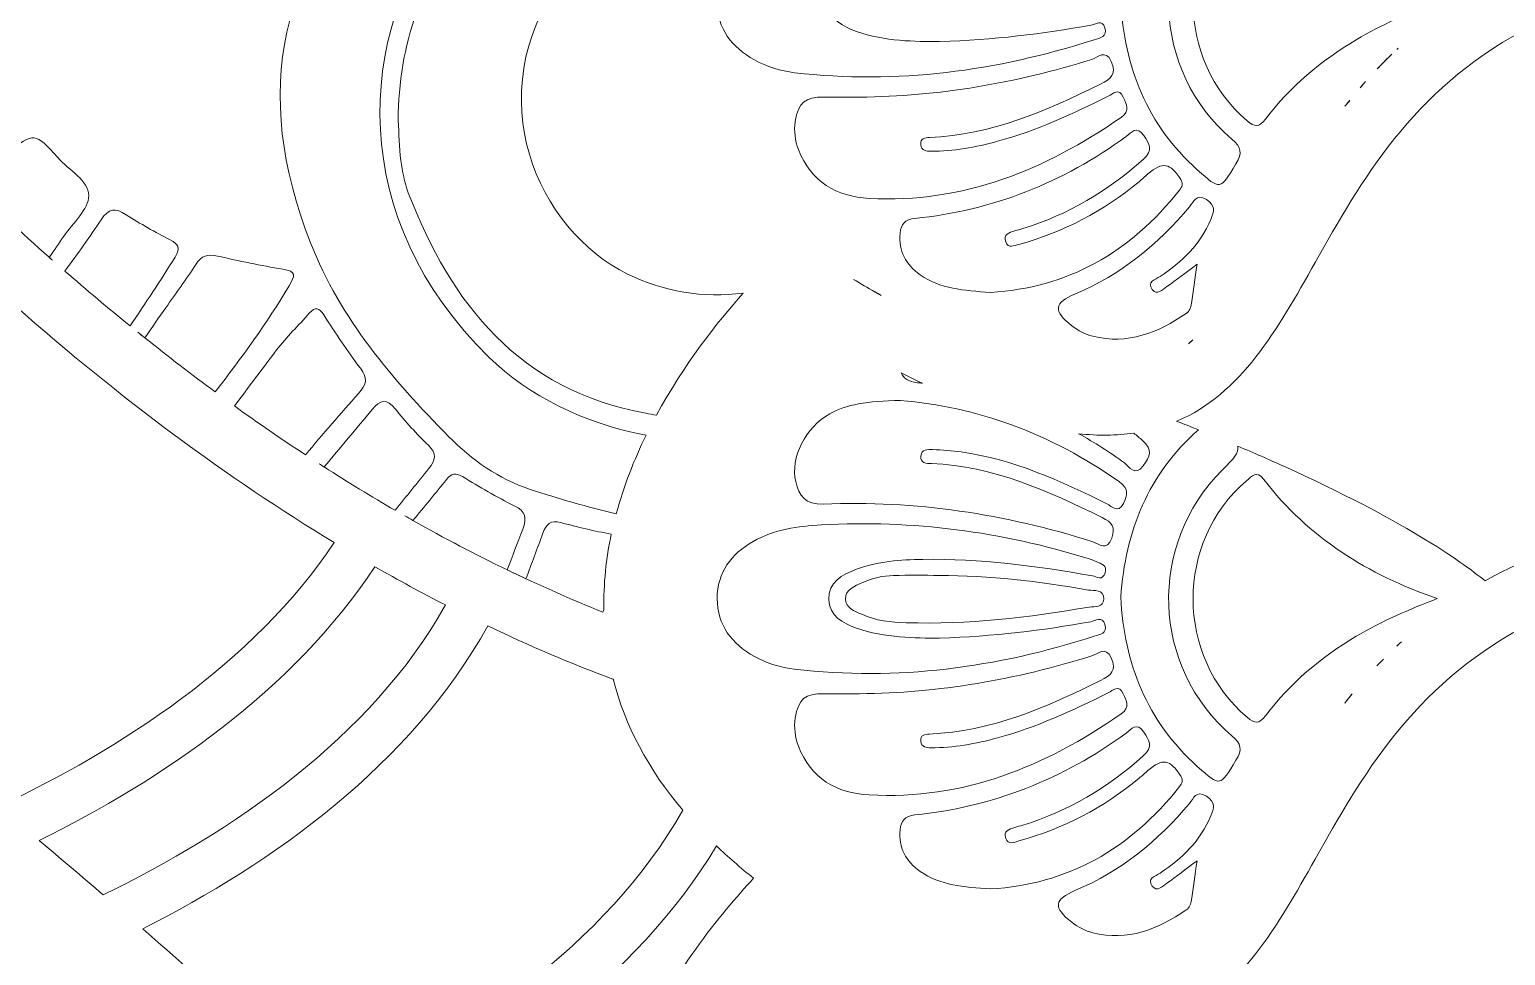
# Model space of a CAD drawing. Extents: x 705 to 2296, y -2914 to -85.
# Drawn here: x 1198.1 to 1496.9, y -1297.2 to -1109.7 of the extents above; entities that cross this region are included whole.
import ezdxf

# ---------------------------------------------------------------- set-up
doc = ezdxf.new("R2010")
doc.units = 0
doc.header["$MEASUREMENT"] = 0
doc.layers.add('Layer 1', color=7, linetype='Continuous')

# ---------------------------------------------------------------- blocks, each defined once
blk = doc.blocks.new('block 2')
at = {"layer": 'Layer 1', "lineweight": 0}
for points, knots in [([(2257.73, -639.78), (2234.93, -597.81), (2201.23, -557.75), (2160.32, -523.94), (2075.55, -453.89), (1964.94, -394.11), (1840.32, -350.94), (1840.32, -350.94), (1840.32, -350.93), (1840.32, -350.93), (1839.87, -348.96), (1839.3, -346.94), (1838.61, -344.88), (1837.07, -340.33), (1834.39, -333.76), (1828.95, -329.25), (1828.26, -328.68), (1827.55, -328.14), (1826.81, -327.67), (1826.81, -327.67), (1826.81, -327.67), (1826.79, -327.67), (1828.33, -308.78), (1824.73, -289.41), (1816.02, -270), (1811.57, -260.06), (1804.2, -253.12), (1797.06, -246.39), (1791.32, -240.98), (1785.89, -235.87), (1782.26, -229.5), (1781.17, -227.6), (1780.25, -225.55), (1779.27, -223.36), (1778.01, -220.55), (1776.7, -217.64), (1774.93, -214.81), (1767.88, -203.55), (1756.35, -197.47), (1745.08, -194.23), (1745.08, -194.23), (1743.71, -192.18), (1743.71, -192.18), (1701.28, -127.64), (1637.14, -102.84), (1590.8, -93.4), (1549.91, -85.06), (1516.05, -86.83), (1504.18, -87.86), (1504.14, -87.8), (1504.1, -87.77), (1504.08, -87.73), (1504.08, -87.73), (1503.9, -87.89), (1503.9, -87.89), (1502.32, -88.03), (1501.15, -88.15), (1500.45, -88.23), (1499.74, -88.15), (1498.58, -88.03), (1497.01, -87.89), (1497.01, -87.89), (1496.82, -87.73), (1496.82, -87.73), (1496.8, -87.77), (1496.76, -87.8), (1496.71, -87.86), (1484.84, -86.83), (1450.98, -85.06), (1410.1, -93.4), (1363.76, -102.84), (1299.62, -127.64), (1257.21, -192.15), (1257.21, -192.15), (1255.83, -194.23), (1255.83, -194.23), (1244.54, -197.47), (1233.02, -203.55), (1225.97, -214.81), (1224.2, -217.64), (1222.89, -220.55), (1221.62, -223.36), (1220.64, -225.55), (1219.73, -227.6), (1218.64, -229.5), (1215, -235.87), (1209.57, -240.98), (1203.83, -246.39), (1196.7, -253.12), (1189.33, -260.06), (1184.88, -270), (1176.17, -289.41), (1172.56, -308.78), (1174.1, -327.67), (1174.09, -327.67), (1174.09, -327.67), (1174.09, -327.67), (1173.36, -328.14), (1172.64, -328.67), (1171.94, -329.25), (1166.5, -333.76), (1163.83, -340.32), (1162.29, -344.88), (1161.6, -346.94), (1161.03, -348.96), (1160.57, -350.93), (1160.57, -350.93), (1160.57, -350.94), (1160.57, -350.94), (1035.95, -394.11), (925.34, -453.89), (840.57, -523.94), (799.66, -557.75), (765.97, -597.81), (743.17, -639.78), (717.38, -687.2), (705.23, -736.49), (707.06, -786.23), (708.79, -833.12), (721.42, -881.91), (744.63, -931.23), (776.61, -999.19), (827.22, -1064.83), (895.04, -1126.29), (939.72, -1166.8), (989.19, -1202.25), (1037.03, -1236.53), (1082.37, -1269.03), (1129.25, -1302.64), (1171.8, -1340.38), (1249.39, -1409.16), (1300.81, -1475.62), (1328.95, -1543.41), (1325.12, -1549.46), (1321.54, -1556.29), (1318.88, -1563.69), (1317.48, -1563.6), (1315.91, -1563.52), (1314.31, -1563.52), (1308.44, -1563.52), (1302.01, -1564.61), (1300.28, -1570.4), (1299.79, -1572.07), (1299.76, -1573.62), (1299.72, -1574.99), (1299.72, -1575.32), (1299.71, -1575.65), (1299.7, -1575.96), (1299.52, -1579.67), (1298.15, -1583.63), (1295.64, -1587.72), (1294.69, -1589.27), (1293.66, -1590.81), (1292.59, -1592.31), (1291.91, -1593.27), (1291.2, -1594.21), (1290.48, -1595.15), (1283.23, -1604.54), (1274, -1613.07), (1265.02, -1621.38), (1265.02, -1621.38), (1260.92, -1625.17), (1260.92, -1625.17), (1250.6, -1634.74), (1239.94, -1644.64), (1227.93, -1651.26), (1224.55, -1653.15), (1220.44, -1657.48), (1220.14, -1667.47), (1219.42, -1692.03), (1241.26, -1736.34), (1260.82, -1751.22), (1241.97, -1787.05), (1219.46, -1838.09), (1200.22, -1904.9), (1175.44, -1990.97), (1160.75, -2086.12), (1156.58, -2187.73), (1153.08, -2272.74), (1156.98, -2362.49), (1168.18, -2455.79), (1163.65, -2459.11), (1158.65, -2462.26), (1152.93, -2465.39), (1126.52, -2479.87), (1097.89, -2485.02), (1072.31, -2479.92), (1038.1, -2473.12), (1010.95, -2453.43), (991.61, -2421.39), (954.97, -2360.75), (954.3, -2266.43), (972.57, -2204.62), (992.17, -2138.34), (1031.4, -2072.06), (1096.04, -1996), (1100.49, -1990.76), (1104.99, -1985.54), (1109.5, -1980.33), (1133.88, -1952.07), (1159.09, -1922.85), (1176.92, -1889.25), (1201.05, -1843.72), (1206.63, -1795.65), (1192.18, -1757.38), (1192.18, -1757.38), (1181.68, -1729.58), (1181.68, -1729.58), (1181.68, -1729.58), (1184.11, -1759.19), (1184.11, -1759.19), (1187.04, -1794.94), (1172.43, -1827.44), (1159.67, -1848.41), (1139.55, -1881.48), (1111.42, -1909.63), (1084.2, -1936.84), (1072.99, -1948.07), (1061.38, -1959.69), (1050.51, -1971.48), (986.2, -2041.19), (939.51, -2104.75), (907.75, -2165.78), (865.01, -2247.87), (849.52, -2326.23), (861.72, -2398.68), (881.46, -2516.08), (980.8, -2608.54), (1070.48, -2648.09), (1102.71, -2662.3), (1132.76, -2669.48), (1158.32, -2669.48), (1176.87, -2669.48), (1193.05, -2665.7), (1205.97, -2658.08), (1205.97, -2658.09), (1205.97, -2658.09), (1205.97, -2658.09), (1212.84, -2680.03), (1220.66, -2700.47), (1229.34, -2719.23), (1249.6, -2763), (1275.41, -2799.36), (1306.05, -2827.33), (1339.78, -2858.12), (1383.84, -2881.32), (1437.02, -2896.27), (1479.37, -2908.16), (1526.54, -2914.39), (1574.07, -2914.39), (1577.53, -2914.39), (1581.01, -2914.35), (1584.47, -2914.28), (1715.72, -2911.78), (1847.6, -2857.02), (1946.29, -2764.08), (1983.95, -2728.62), (2013.13, -2688.17), (2030.68, -2647.08), (2050.96, -2599.62), (2056.14, -2551.69), (2046.08, -2504.65), (2026.22, -2411.76), (1963.7, -2334.68), (1870.04, -2287.56), (1788.08, -2246.34), (1690.33, -2231.81), (1599.94, -2247.09), (1606.11, -2235.77), (1612.34, -2224.53), (1618.54, -2213.38), (1637.36, -2179.5), (1656.8, -2144.46), (1673.59, -2108.59), (1710.68, -2029.32), (1732.71, -1958.15), (1740.94, -1891.02), (1746.05, -1849.4), (1747.6, -1797.58), (1735.16, -1750.76), (1754.43, -1736.28), (1775.99, -1693.13), (1775.99, -1668.36), (1775.99, -1667.96), (1775.99, -1667.55), (1775.98, -1667.16), (1775.68, -1657.19), (1771.58, -1652.89), (1768.19, -1651), (1756.19, -1644.4), (1745.52, -1634.53), (1735.2, -1624.98), (1735.2, -1624.98), (1731.1, -1621.2), (1731.1, -1621.2), (1719.8, -1610.79), (1708.12, -1600.03), (1700.47, -1587.65), (1697.96, -1583.57), (1696.6, -1579.62), (1696.43, -1575.92), (1696.41, -1575.61), (1696.4, -1575.29), (1696.4, -1574.97), (1696.37, -1573.59), (1696.32, -1572.04), (1695.83, -1570.37), (1694.11, -1564.66), (1687.76, -1563.55), (1681.94, -1563.52), (1679.29, -1556.2), (1675.74, -1549.42), (1671.94, -1543.41), (1700.08, -1475.62), (1751.51, -1409.16), (1829.1, -1340.38), (1871.64, -1302.64), (1918.53, -1269.03), (1963.87, -1236.53), (2011.71, -1202.25), (2061.18, -1166.8), (2105.86, -1126.29), (2173.67, -1064.83), (2224.28, -999.19), (2256.27, -931.23), (2279.48, -881.91), (2292.11, -833.13), (2293.84, -786.23), (2295.67, -736.49), (2283.52, -687.2), (2257.73, -639.78)], [0, 0, 0, 0, 1, 1, 1, 2, 2, 2, 3, 3, 3, 4, 4, 4, 5, 5, 5, 6, 6, 6, 7, 7, 7, 8, 8, 8, 9, 9, 9, 10, 10, 10, 11, 11, 11, 12, 12, 12, 13, 13, 13, 14, 14, 14, 15, 15, 15, 16, 16, 16, 17, 17, 17, 18, 18, 18, 19, 19, 19, 20, 20, 20, 21, 21, 21, 22, 22, 22, 23, 23, 23, 24, 24, 24, 25, 25, 25, 26, 26, 26, 27, 27, 27, 28, 28, 28, 29, 29, 29, 30, 30, 30, 31, 31, 31, 32, 32, 32, 33, 33, 33, 34, 34, 34, 35, 35, 35, 36, 36, 36, 37, 37, 37, 38, 38, 38, 39, 39, 39, 40, 40, 40, 41, 41, 41, 42, 42, 42, 43, 43, 43, 44, 44, 44, 45, 45, 45, 46, 46, 46, 47, 47, 47, 48, 48, 48, 49, 49, 49, 50, 50, 50, 51, 51, 51, 52, 52, 52, 53, 53, 53, 54, 54, 54, 55, 55, 55, 56, 56, 56, 57, 57, 57, 58, 58, 58, 59, 59, 59, 60, 60, 60, 61, 61, 61, 62, 62, 62, 63, 63, 63, 64, 64, 64, 65, 65, 65, 66, 66, 66, 67, 67, 67, 68, 68, 68, 69, 69, 69, 70, 70, 70, 71, 71, 71, 72, 72, 72, 73, 73, 73, 74, 74, 74, 75, 75, 75, 76, 76, 76, 77, 77, 77, 78, 78, 78, 79, 79, 79, 80, 80, 80, 81, 81, 81, 82, 82, 82, 83, 83, 83, 84, 84, 84, 85, 85, 85, 86, 86, 86, 87, 87, 87, 88, 88, 88, 89, 89, 89, 90, 90, 90, 91, 91, 91, 92, 92, 92, 93, 93, 93, 94, 94, 94, 95, 95, 95, 96, 96, 96, 97, 97, 97, 98, 98, 98, 99, 99, 99, 100, 100, 100, 101, 101, 101, 102, 102, 102, 103, 103, 103, 104, 104, 104, 105, 105, 105, 106, 106, 106, 107, 107, 107, 108, 108, 108, 109, 109, 109, 110, 110, 110, 110]), ([(1559.41, -1131.89), (1575.7, -1117.94), (1576.52, -1093.24), (1561.33, -1078.1), (1558.9, -1075.66), (1558.01, -1074.73), (1558.19, -1073.26), (1554.9, -1074.66), (1551.8, -1076.02), (1548.88, -1077.34), (1524.92, -1088.17), (1513.12, -1096.48), (1508.13, -1100.56), (1506.51, -1099.64), (1504.83, -1098.74), (1503.08, -1097.89), (1503.08, -1097.89), (1500.45, -1096.6), (1500.45, -1096.6), (1500.45, -1096.6), (1497.81, -1097.89), (1497.81, -1097.89), (1496.07, -1098.74), (1494.39, -1099.64), (1492.76, -1100.56), (1487.78, -1096.48), (1475.98, -1088.17), (1452.02, -1077.34), (1449.1, -1076.02), (1446, -1074.66), (1442.7, -1073.26), (1442.88, -1074.73), (1442, -1075.66), (1439.56, -1078.1), (1424.38, -1093.24), (1425.2, -1117.94), (1441.49, -1131.89), (1443.44, -1133.56), (1443.67, -1134.66), (1442.33, -1136.88), (1439.12, -1142.19), (1439.22, -1142.32), (1434.51, -1138.09), (1424.34, -1128.97), (1419.71, -1117.31), (1419.01, -1103.83), (1419.94, -1090.41), (1424.65, -1078.87), (1434.73, -1069.97), (1433.52, -1069.48), (1432.28, -1068.99), (1431.02, -1068.5), (1430.81, -1068.42), (1430.59, -1068.33), (1430.38, -1068.25), (1430.37, -1068.25), (1430.34, -1068.24), (1430.33, -1068.24), (1443.37, -1062.7), (1450.67, -1049.76), (1458.36, -1036.11), (1467.57, -1019.71), (1477.96, -1001.22), (1500.45, -989.17), (1522.94, -1001.22), (1533.33, -1019.71), (1542.54, -1036.11), (1550.22, -1049.76), (1557.53, -1062.7), (1570.57, -1068.24), (1570.55, -1068.24), (1570.53, -1068.25), (1570.52, -1068.25), (1570.3, -1068.33), (1570.09, -1068.42), (1569.87, -1068.5), (1568.62, -1068.99), (1567.38, -1069.48), (1566.16, -1069.97), (1576.25, -1078.87), (1580.96, -1090.41), (1581.89, -1103.83), (1581.18, -1117.31), (1576.56, -1128.97), (1566.39, -1138.09), (1561.68, -1142.32), (1561.77, -1142.19), (1558.56, -1136.88), (1557.23, -1134.66), (1557.45, -1133.56), (1559.41, -1131.89)], [0, 0, 0, 0, 1, 1, 1, 2, 2, 2, 3, 3, 3, 4, 4, 4, 5, 5, 5, 6, 6, 6, 7, 7, 7, 8, 8, 8, 9, 9, 9, 10, 10, 10, 11, 11, 11, 12, 12, 12, 13, 13, 13, 14, 14, 14, 15, 15, 15, 16, 16, 16, 17, 17, 17, 18, 18, 18, 19, 19, 19, 20, 20, 20, 21, 21, 21, 22, 22, 22, 23, 23, 23, 24, 24, 24, 25, 25, 25, 26, 26, 26, 27, 27, 27, 28, 28, 28, 29, 29, 29, 30, 30, 30, 30]), ([(1299.48, -1202.79), (1293.11, -1200.71), (1287.68, -1196.82), (1282.98, -1192.08), (1271.54, -1180.54), (1261.11, -1168.29), (1255.04, -1152.89), (1243, -1122.32), (1248.56, -1096.26), (1272.1, -1073.4), (1285.64, -1060.26), (1299.04, -1046.95), (1311.59, -1032.84), (1312.68, -1031.63), (1313.46, -1031.38), (1314.84, -1032.24), (1317.55, -1033.92), (1320.29, -1035.56), (1323.12, -1037.01), (1325.25, -1038.1), (1325.48, -1038.96), (1323.82, -1040.87), (1316.77, -1048.98), (1309.12, -1056.53), (1301.82, -1064.41), (1295.33, -1071.41), (1288.81, -1078.4), (1283, -1086.01), (1263.83, -1111.13), (1262.55, -1148.04), (1291.13, -1176.02), (1299.19, -1183.91), (1310.53, -1189.46), (1322.93, -1191.85), (1320.51, -1196.83), (1318.42, -1202.14), (1316.9, -1207.72), (1311.12, -1206.4), (1305.28, -1204.69), (1299.48, -1202.79)], [0, 0, 0, 0, 1, 1, 1, 2, 2, 2, 3, 3, 3, 4, 4, 4, 5, 5, 5, 6, 6, 6, 7, 7, 7, 8, 8, 8, 9, 9, 9, 10, 10, 10, 11, 11, 11, 12, 12, 12, 13, 13, 13, 13]), ([(1322.87, -1187.39), (1297.29, -1182.65), (1283.56, -1165.43), (1274.82, -1142.75), (1274.02, -1140.68), (1273.61, -1138.41), (1273.32, -1136.21), (1272.96, -1133.52), (1272.94, -1130.8), (1272.76, -1128.09), (1272.84, -1112.74), (1277.56, -1099.08), (1287.54, -1087.37), (1300.62, -1072.03), (1313.12, -1056.14), (1328.99, -1043.42), (1331.23, -1041.63), (1333.15, -1040.9), (1336, -1041.82), (1337.84, -1042.43), (1339.72, -1042.94), (1341.61, -1043.41), (1333.58, -1052.6), (1322.94, -1067.14), (1317.64, -1084.37), (1313.57, -1089.2), (1309.63, -1094.14), (1305.94, -1099.28), (1288.72, -1123.31), (1301.06, -1150.3), (1319.21, -1159.19), (1326.41, -1162.72), (1334.55, -1164.17), (1342.6, -1163.06), (1337.28, -1169.03), (1330.58, -1177.55), (1325.03, -1187.78), (1324.31, -1187.65), (1323.58, -1187.52), (1322.87, -1187.39)], [0, 0, 0, 0, 1, 1, 1, 2, 2, 2, 3, 3, 3, 4, 4, 4, 5, 5, 5, 6, 6, 6, 7, 7, 7, 8, 8, 8, 9, 9, 9, 10, 10, 10, 11, 11, 11, 12, 12, 12, 13, 13, 13, 13]), ([(1466.67, -1111.76), (1459.57, -1116.01), (1453.3, -1121.21), (1448.3, -1127.84), (1446.97, -1129.61), (1446.13, -1129.45), (1444.59, -1128.15), (1430.07, -1115.89), (1429.98, -1092.59), (1444.48, -1080.29), (1445.57, -1079.37), (1446.44, -1078.03), (1447.98, -1080.04), (1457.02, -1091.79), (1469.03, -1099.26), (1483.05, -1104.14), (1477.35, -1106.36), (1471.84, -1108.67), (1466.67, -1111.76)], [0, 0, 0, 0, 1, 1, 1, 2, 2, 2, 3, 3, 3, 4, 4, 4, 5, 5, 5, 6, 6, 6, 6]), ([(1344.63, -1092.56), (1348.89, -1090.13), (1353.67, -1089.47), (1358.47, -1089.21), (1376.87, -1088.19), (1394.86, -1090.55), (1412.43, -1096.04), (1412.98, -1096.2), (1413.51, -1096.41), (1414.03, -1096.63), (1415.08, -1097.06), (1416.35, -1097.36), (1415.83, -1098.97), (1415.32, -1100.57), (1414.14, -1099.69), (1413.27, -1099.53), (1401.91, -1097.53), (1390.52, -1095.99), (1378.96, -1096.18), (1374.39, -1096.25), (1369.83, -1096.59), (1365.5, -1098.2), (1362.63, -1099.27), (1359.81, -1100.78), (1359.93, -1104.32), (1360.03, -1107.61), (1362.73, -1109.1), (1365.51, -1110.08), (1371.31, -1112.14), (1377.37, -1112.1), (1382.34, -1112.14), (1393.34, -1111.8), (1403.18, -1110.56), (1412.95, -1108.81), (1413.9, -1108.65), (1415.26, -1107.57), (1415.82, -1109.35), (1416.38, -1111.2), (1414.77, -1111.4), (1413.66, -1111.75), (1393.91, -1118.12), (1373.72, -1120.84), (1352.99, -1118.43), (1350.17, -1118.1), (1347.4, -1117.26), (1344.88, -1115.85), (1340.29, -1113.29), (1337.33, -1109.52), (1337.33, -1104.11), (1337.32, -1098.84), (1340.18, -1095.09), (1344.63, -1092.56)], [0, 0, 0, 0, 1, 1, 1, 2, 2, 2, 3, 3, 3, 4, 4, 4, 5, 5, 5, 6, 6, 6, 7, 7, 7, 8, 8, 8, 9, 9, 9, 10, 10, 10, 11, 11, 11, 12, 12, 12, 13, 13, 13, 14, 14, 14, 15, 15, 15, 16, 16, 16, 17, 17, 17, 17]), ([(1566.39, -1258.87), (1561.68, -1263.09), (1561.77, -1262.96), (1558.56, -1257.65), (1557.23, -1255.43), (1557.45, -1254.34), (1559.41, -1252.67), (1575.7, -1238.72), (1576.52, -1214.02), (1561.33, -1198.88), (1558.9, -1196.43), (1558.01, -1195.5), (1558.19, -1194.04), (1554.9, -1195.43), (1551.8, -1196.79), (1548.88, -1198.12), (1524.92, -1208.95), (1513.12, -1217.25), (1508.13, -1221.33), (1506.51, -1220.42), (1504.83, -1219.52), (1503.08, -1218.66), (1503.08, -1218.66), (1500.45, -1217.36), (1500.45, -1217.36), (1500.45, -1217.36), (1497.81, -1218.66), (1497.81, -1218.66), (1496.07, -1219.52), (1494.39, -1220.42), (1492.76, -1221.33), (1487.78, -1217.25), (1475.98, -1208.95), (1452.02, -1198.12), (1449.1, -1196.79), (1446, -1195.43), (1442.7, -1194.04), (1442.88, -1195.5), (1442, -1196.43), (1439.56, -1198.88), (1424.38, -1214.02), (1425.2, -1238.72), (1441.49, -1252.67), (1443.44, -1254.34), (1443.67, -1255.43), (1442.33, -1257.65), (1439.12, -1262.96), (1439.22, -1263.09), (1434.51, -1258.87), (1424.34, -1249.74), (1419.71, -1238.09), (1419.01, -1224.6), (1419.94, -1211.18), (1424.65, -1199.64), (1434.73, -1190.74), (1433.52, -1190.25), (1432.28, -1189.77), (1431.02, -1189.28), (1431.02, -1189.28), (1430.38, -1189.03), (1430.38, -1189.03), (1430.37, -1189.03), (1430.34, -1189.01), (1430.33, -1189.01), (1443.37, -1183.48), (1450.68, -1170.53), (1458.36, -1156.88), (1467.57, -1140.49), (1477.96, -1122), (1500.45, -1109.95), (1522.94, -1122), (1533.33, -1140.49), (1542.54, -1156.88), (1550.21, -1170.53), (1557.53, -1183.48), (1570.57, -1189.01), (1570.55, -1189.01), (1570.53, -1189.03), (1570.52, -1189.03), (1570.52, -1189.03), (1569.87, -1189.28), (1569.87, -1189.28), (1568.62, -1189.77), (1567.38, -1190.25), (1566.16, -1190.74), (1576.25, -1199.64), (1580.96, -1211.18), (1581.89, -1224.6), (1581.18, -1238.09), (1576.56, -1249.74), (1566.39, -1258.87)], [0, 0, 0, 0, 1, 1, 1, 2, 2, 2, 3, 3, 3, 4, 4, 4, 5, 5, 5, 6, 6, 6, 7, 7, 7, 8, 8, 8, 9, 9, 9, 10, 10, 10, 11, 11, 11, 12, 12, 12, 13, 13, 13, 14, 14, 14, 15, 15, 15, 16, 16, 16, 17, 17, 17, 18, 18, 18, 19, 19, 19, 20, 20, 20, 21, 21, 21, 22, 22, 22, 23, 23, 23, 24, 24, 24, 25, 25, 25, 26, 26, 26, 27, 27, 27, 28, 28, 28, 29, 29, 29, 30, 30, 30, 30]), ([(1368.09, -1143.88), (1361.51, -1143.51), (1356.31, -1140.55), (1353.79, -1134.01), (1353.08, -1132.16), (1352.83, -1130.27), (1353.14, -1128.31), (1353.77, -1124.43), (1355.09, -1123.33), (1358.96, -1123.38), (1361.36, -1123.42), (1363.74, -1123.39), (1366.14, -1123.39), (1382.2, -1123.25), (1397.83, -1120.51), (1413.15, -1115.75), (1414.36, -1115.38), (1415.93, -1113.57), (1417.09, -1116.14), (1418.22, -1118.68), (1417.06, -1119.66), (1414.89, -1120.73), (1403.92, -1126.16), (1392.81, -1131.05), (1380.3, -1131.54), (1379.35, -1131.59), (1378.37, -1131.72), (1378.53, -1133.03), (1378.67, -1134.23), (1379.65, -1134.33), (1380.58, -1134.33), (1385.17, -1134.35), (1389.65, -1133.52), (1394.05, -1132.33), (1401.9, -1130.23), (1409.21, -1126.79), (1416.47, -1123.21), (1417.46, -1122.73), (1418.63, -1121.4), (1419.5, -1123.39), (1420.13, -1124.81), (1421.04, -1126.13), (1419.07, -1127.49), (1403.72, -1138.12), (1387.13, -1144.93), (1368.09, -1143.88)], [0, 0, 0, 0, 1, 1, 1, 2, 2, 2, 3, 3, 3, 4, 4, 4, 5, 5, 5, 6, 6, 6, 7, 7, 7, 8, 8, 8, 9, 9, 9, 10, 10, 10, 11, 11, 11, 12, 12, 12, 13, 13, 13, 14, 14, 14, 15, 15, 15, 15]), ([(1475.17, -1113.47), (1475.07, -1113.56), (1474.96, -1113.65), (1474.87, -1113.74), (1474.93, -1113.68), (1474.99, -1113.62), (1475.05, -1113.56), (1475.08, -1113.53), (1475.13, -1113.49), (1475.17, -1113.47)], [0, 0, 0, 0, 1, 1, 1, 2, 2, 2, 3, 3, 3, 3]), ([(1473.91, -1114.66), (1473.65, -1114.91), (1473.39, -1115.16), (1473.14, -1115.41), (1472.89, -1115.66), (1472.64, -1115.91), (1472.39, -1116.16), (1472.14, -1116.41), (1471.89, -1116.66), (1471.65, -1116.92), (1471.41, -1117.17), (1471.17, -1117.43), (1470.92, -1117.68), (1470.98, -1117.61), (1471.04, -1117.55), (1471.1, -1117.48), (1471.28, -1117.29), (1471.46, -1117.09), (1471.65, -1116.92), (1471.81, -1116.74), (1471.98, -1116.56), (1472.16, -1116.38), (1472.23, -1116.31), (1472.32, -1116.22), (1472.39, -1116.16), (1472.61, -1115.93), (1472.84, -1115.7), (1473.07, -1115.47), (1473.09, -1115.45), (1473.11, -1115.42), (1473.14, -1115.41), (1473.28, -1115.26), (1473.44, -1115.11), (1473.58, -1114.97), (1473.69, -1114.86), (1473.79, -1114.77), (1473.91, -1114.66)], [0, 0, 0, 0, 1, 1, 1, 2, 2, 2, 3, 3, 3, 4, 4, 4, 5, 5, 5, 6, 6, 6, 7, 7, 7, 8, 8, 8, 9, 9, 9, 10, 10, 10, 11, 11, 11, 12, 12, 12, 12]), ([(1468.57, -1120.23), (1468.2, -1120.65), (1467.84, -1121.07), (1467.48, -1121.47), (1467.55, -1121.38), (1467.63, -1121.29), (1467.71, -1121.2), (1468, -1120.88), (1468.28, -1120.55), (1468.57, -1120.23)], [0, 0, 0, 0, 1, 1, 1, 2, 2, 2, 3, 3, 3, 3]), ([(1465.4, -1123.98), (1465.06, -1124.41), (1464.73, -1124.83), (1464.39, -1125.24), (1464.52, -1125.08), (1464.64, -1124.91), (1464.77, -1124.74), (1464.98, -1124.49), (1465.18, -1124.23), (1465.4, -1123.98)], [0, 0, 0, 0, 1, 1, 1, 2, 2, 2, 3, 3, 3, 3]), ([(1378.44, -1159.37), (1375.48, -1157.31), (1374.02, -1154.56), (1374.35, -1150.92), (1374.52, -1149.1), (1375.31, -1148.15), (1377.33, -1147.94), (1393.09, -1146.34), (1407.32, -1140.68), (1420.11, -1131.36), (1421.19, -1130.56), (1422.22, -1129.01), (1423.66, -1131.16), (1424.83, -1132.9), (1425.68, -1134.11), (1423.58, -1135.98), (1416.43, -1142.41), (1408.38, -1147.15), (1399.21, -1149.99), (1398.67, -1150.17), (1398.12, -1150.29), (1397.57, -1150.45), (1396.43, -1150.79), (1395.18, -1151.2), (1395.73, -1152.71), (1396.22, -1154.06), (1397.45, -1153.45), (1398.38, -1153.2), (1407.4, -1150.72), (1415.51, -1146.48), (1422.71, -1140.5), (1423.32, -1139.99), (1423.91, -1139.46), (1424.52, -1138.94), (1427.42, -1136.37), (1429.07, -1136.68), (1431.15, -1140.06), (1431.7, -1140.94), (1431.44, -1141.51), (1430.9, -1142.19), (1420.96, -1154.92), (1408.04, -1162.01), (1392.7, -1162.92), (1387.14, -1162.53), (1382.48, -1162.17), (1378.44, -1159.37)], [0, 0, 0, 0, 1, 1, 1, 2, 2, 2, 3, 3, 3, 4, 4, 4, 5, 5, 5, 6, 6, 6, 7, 7, 7, 8, 8, 8, 9, 9, 9, 10, 10, 10, 11, 11, 11, 12, 12, 12, 13, 13, 13, 14, 14, 14, 15, 15, 15, 15]), ([(1202.78, -1156.38), (1202.57, -1156.2), (1202.34, -1156.01), (1202.13, -1155.82), (1202.13, -1155.82), (1202.13, -1155.81), (1202.14, -1155.81), (1196.58, -1150.89), (1191.02, -1145.78), (1185.47, -1140.44), (1188.19, -1138.47), (1190.91, -1136.51), (1193.62, -1134.53), (1199.17, -1130.48), (1199.25, -1130.46), (1203.87, -1135.62), (1206.13, -1138.15), (1210.13, -1140.29), (1210.13, -1143.32), (1210.15, -1146.06), (1206.95, -1148.84), (1205.09, -1151.54), (1204.11, -1152.97), (1203.12, -1154.39), (1202.14, -1155.81), (1202.35, -1156.01), (1202.57, -1156.2), (1202.78, -1156.38)], [0, 0, 0, 0, 1, 1, 1, 2, 2, 2, 3, 3, 3, 4, 4, 4, 5, 5, 5, 6, 6, 6, 7, 7, 7, 8, 8, 8, 9, 9, 9, 9]), ([(1409.85, -1163.2), (1419.08, -1159.34), (1426.55, -1153.19), (1432.93, -1145.59), (1433.74, -1144.63), (1434.22, -1142.82), (1436.36, -1144.13), (1438.32, -1145.32), (1437.87, -1146.59), (1437.24, -1148.13), (1435.14, -1153.15), (1431.44, -1156.74), (1427, -1159.7), (1426.06, -1160.32), (1424.21, -1160.77), (1425.39, -1162.36), (1426.31, -1163.6), (1427.48, -1162.32), (1428.34, -1161.74), (1430.28, -1160.42), (1432.14, -1158.95), (1434.46, -1157.22), (1434.03, -1160.21), (1433.65, -1162.67), (1433.33, -1165.14), (1433.22, -1165.98), (1432.96, -1166.69), (1432.25, -1167.17), (1426.54, -1171.07), (1420.45, -1173.56), (1413.35, -1171.79), (1411.8, -1171.39), (1410.38, -1170.66), (1409.11, -1169.66), (1405.28, -1166.64), (1405.47, -1165.03), (1409.85, -1163.2)], [0, 0, 0, 0, 1, 1, 1, 2, 2, 2, 3, 3, 3, 4, 4, 4, 5, 5, 5, 6, 6, 6, 7, 7, 7, 8, 8, 8, 9, 9, 9, 10, 10, 10, 11, 11, 11, 12, 12, 12, 12]), ([(1212.63, -1148.22), (1214.19, -1145.87), (1215.5, -1145.76), (1217.71, -1147.2), (1220.57, -1149.05), (1223.59, -1150.69), (1226.62, -1152.28), (1228.3, -1153.16), (1228.78, -1153.89), (1227.62, -1155.75), (1224.68, -1160.48), (1221.64, -1165.12), (1218.5, -1169.7), (1214.09, -1166.12), (1209.7, -1162.42), (1205.31, -1158.6), (1207.83, -1155.2), (1210.29, -1151.74), (1212.63, -1148.22)], [0, 0, 0, 0, 1, 1, 1, 2, 2, 2, 3, 3, 3, 4, 4, 4, 5, 5, 5, 6, 6, 6, 6]), ([(1221.5, -1172.11), (1222.9, -1170.07), (1224.32, -1168.05), (1225.74, -1166.01), (1227.77, -1163.11), (1229.9, -1160.28), (1231.78, -1157.28), (1232.92, -1155.44), (1234.23, -1155.12), (1236.21, -1155.56), (1240.58, -1156.55), (1244.97, -1157.5), (1249.4, -1158.21), (1252.19, -1158.65), (1251.92, -1159.54), (1250.7, -1161.58), (1246.21, -1169.11), (1241.06, -1176.14), (1235.74, -1183.06), (1230.98, -1179.55), (1226.24, -1175.91), (1221.5, -1172.11), (1221.49, -1172.11), (1221.49, -1172.12), (1221.49, -1172.12), (1221.01, -1171.74), (1220.55, -1171.36), (1220.07, -1170.97), (1220.55, -1171.36), (1221.03, -1171.74), (1221.5, -1172.11)], [0, 0, 0, 0, 1, 1, 1, 2, 2, 2, 3, 3, 3, 4, 4, 4, 5, 5, 5, 6, 6, 6, 7, 7, 7, 8, 8, 8, 9, 9, 9, 10, 10, 10, 10]), ([(1370.51, -1163.51), (1370.12, -1163.29), (1369.71, -1163.08), (1369.3, -1162.84), (1367.81, -1161.99), (1366.36, -1161.13), (1364.94, -1160.27), (1366.36, -1161.13), (1367.81, -1161.98), (1369.3, -1162.83), (1369.71, -1163.05), (1370.12, -1163.29), (1370.51, -1163.51)], [0, 0, 0, 0, 1, 1, 1, 2, 2, 2, 3, 3, 3, 4, 4, 4, 4]), ([(1119.52, -1210.36), (1146.45, -1202.28), (1175.44, -1188.64), (1195.24, -1165.64), (1216.61, -1184.46), (1238.16, -1200.44), (1259.81, -1213.58), (1243.47, -1238.1), (1216.39, -1255.45), (1191.83, -1267.05), (1168.11, -1247.57), (1143.79, -1228.82), (1119.52, -1210.36)], [0, 0, 0, 0, 1, 1, 1, 2, 2, 2, 3, 3, 3, 4, 4, 4, 4]), ([(1239.63, -1185.9), (1242.48, -1182.11), (1245.32, -1178.32), (1248.17, -1174.54), (1250.15, -1171.92), (1252.6, -1169.64), (1254.77, -1167.14), (1255.98, -1165.74), (1256.76, -1166.06), (1257.69, -1167.48), (1260.09, -1171.13), (1262.46, -1174.82), (1265.11, -1178.28), (1266.67, -1180.3), (1266.36, -1181.56), (1264.75, -1183.37), (1261.1, -1187.46), (1257.52, -1191.6), (1254, -1195.8), (1249.21, -1192.65), (1244.41, -1189.36), (1239.63, -1185.91), (1239.63, -1185.91), (1239.63, -1185.9), (1239.63, -1185.9)], [0, 0, 0, 0, 1, 1, 1, 2, 2, 2, 3, 3, 3, 4, 4, 4, 5, 5, 5, 6, 6, 6, 7, 7, 7, 8, 8, 8, 8]), ([(1433.58, -1172.53), (1433.3, -1172.8), (1433.01, -1173.07), (1432.74, -1173.34), (1432.74, -1173.34), (1432.74, -1173.32), (1432.74, -1173.32), (1433.03, -1173.06), (1433.3, -1172.8), (1433.58, -1172.53)], [0, 0, 0, 0, 1, 1, 1, 2, 2, 2, 3, 3, 3, 3]), ([(1378.86, -1181.31), (1378.85, -1181.31), (1378.85, -1181.31), (1378.84, -1181.31), (1378.51, -1181.26), (1378.18, -1181.22), (1377.85, -1181.19), (1376, -1181), (1375.03, -1180.34), (1374.59, -1179.22), (1374.59, -1179.22), (1374.59, -1179.21), (1374.59, -1179.21), (1376.03, -1179.93), (1377.46, -1180.64), (1378.86, -1181.31)], [0, 0, 0, 0, 1, 1, 1, 2, 2, 2, 3, 3, 3, 4, 4, 4, 5, 5, 5, 5]), ([(1257.8, -1198.26), (1261.05, -1194.39), (1264.29, -1190.54), (1267.51, -1186.63), (1269.13, -1184.65), (1270.43, -1184.33), (1272.21, -1186.53), (1274.26, -1189.11), (1276.49, -1191.57), (1278.87, -1193.86), (1280.65, -1195.59), (1280.37, -1196.83), (1278.93, -1198.62), (1276.67, -1201.42), (1274.41, -1204.23), (1272.14, -1207.03), (1267.35, -1204.25), (1262.57, -1201.34), (1257.8, -1198.26), (1257.8, -1198.26), (1257.79, -1198.27), (1257.79, -1198.27), (1257.45, -1198.06), (1257.11, -1197.84), (1256.77, -1197.6), (1257.12, -1197.83), (1257.45, -1198.06), (1257.8, -1198.26)], [0, 0, 0, 0, 1, 1, 1, 2, 2, 2, 3, 3, 3, 4, 4, 4, 5, 5, 5, 6, 6, 6, 7, 7, 7, 8, 8, 8, 9, 9, 9, 9]), ([(1360.16, -1187.47), (1363.34, -1185.7), (1367.69, -1184.78), (1374.46, -1184.83), (1389.65, -1185.94), (1404.94, -1191.51), (1418.76, -1201.3), (1420.71, -1202.69), (1420.36, -1203.96), (1419.54, -1205.62), (1418.47, -1207.82), (1417.23, -1206.23), (1416.22, -1205.72), (1406.8, -1201.04), (1397.26, -1196.72), (1386.72, -1195.21), (1384.81, -1194.92), (1382.87, -1194.85), (1380.94, -1194.74), (1379.9, -1194.68), (1378.69, -1194.67), (1378.56, -1196.04), (1378.41, -1197.54), (1379.67, -1197.53), (1380.69, -1197.57), (1393.23, -1198.05), (1404.29, -1203.12), (1415.27, -1208.51), (1417.27, -1209.49), (1417.98, -1210.43), (1417.18, -1212.67), (1416.2, -1215.44), (1414.59, -1213.78), (1413.36, -1213.39), (1395.59, -1207.78), (1377.43, -1204.97), (1358.79, -1205.78), (1355.17, -1205.93), (1353.9, -1204.14), (1353.23, -1201.23), (1352.11, -1196.33), (1355.19, -1190.25), (1360.16, -1187.47)], [0, 0, 0, 0, 1, 1, 1, 2, 2, 2, 3, 3, 3, 4, 4, 4, 5, 5, 5, 6, 6, 6, 7, 7, 7, 8, 8, 8, 9, 9, 9, 10, 10, 10, 11, 11, 11, 12, 12, 12, 13, 13, 13, 14, 14, 14, 14]), ([(1421.66, -1191.4), (1421.66, -1191.4), (1421.67, -1191.41), (1421.67, -1191.41), (1422.25, -1191.9), (1422.84, -1192.39), (1423.41, -1192.9), (1425.58, -1194.84), (1424.95, -1196.17), (1423.57, -1198.01), (1421.81, -1200.34), (1420.77, -1198.15), (1419.75, -1197.4), (1416.74, -1195.24), (1413.65, -1193.27), (1410.48, -1191.52), (1414.47, -1191.96), (1418.17, -1191.9), (1421.66, -1191.4)], [0, 0, 0, 0, 1, 1, 1, 2, 2, 2, 3, 3, 3, 4, 4, 4, 5, 5, 5, 6, 6, 6, 6]), ([(1275.75, -1209.08), (1278.03, -1206.34), (1280.3, -1203.59), (1282.53, -1200.8), (1283.56, -1199.51), (1284.42, -1199.39), (1285.79, -1200.22), (1289.22, -1202.27), (1292.67, -1204.35), (1296.26, -1206.12), (1298.58, -1207.27), (1298.84, -1208.53), (1297.97, -1210.86), (1296.94, -1213.62), (1295.88, -1216.35), (1294.81, -1219.08), (1296.08, -1219.69), (1297.35, -1220.28), (1298.63, -1220.88), (1299.78, -1217.81), (1300.93, -1214.74), (1302.06, -1211.66), (1302.75, -1209.77), (1303.59, -1208.97), (1305.66, -1209.51), (1309.05, -1210.39), (1312.45, -1211.28), (1315.9, -1211.83), (1314.85, -1216.78), (1314.3, -1221.91), (1314.4, -1227.16), (1314.34, -1227.32), (1314.27, -1227.49), (1314.21, -1227.66), (1307.74, -1225.06), (1301.27, -1222.21), (1294.81, -1219.08), (1288.45, -1216.01), (1282.09, -1212.67), (1275.75, -1209.08), (1275.75, -1209.08), (1275.74, -1209.09), (1275.74, -1209.09), (1275.19, -1208.78), (1274.63, -1208.46), (1274.08, -1208.14), (1274.64, -1208.46), (1275.19, -1208.77), (1275.75, -1209.08)], [0, 0, 0, 0, 1, 1, 1, 2, 2, 2, 3, 3, 3, 4, 4, 4, 5, 5, 5, 6, 6, 6, 7, 7, 7, 8, 8, 8, 9, 9, 9, 10, 10, 10, 11, 11, 11, 12, 12, 12, 13, 13, 13, 14, 14, 14, 15, 15, 15, 16, 16, 16, 16]), ([(1466.67, -1232.54), (1459.57, -1236.79), (1453.3, -1241.99), (1448.3, -1248.62), (1446.97, -1250.39), (1446.13, -1250.23), (1444.59, -1248.93), (1430.07, -1236.67), (1429.98, -1213.36), (1444.48, -1201.06), (1445.57, -1200.15), (1446.44, -1198.81), (1447.98, -1200.81), (1457.02, -1212.57), (1469.03, -1220.03), (1483.05, -1224.91), (1477.35, -1227.13), (1471.84, -1229.45), (1466.67, -1232.54)], [0, 0, 0, 0, 1, 1, 1, 2, 2, 2, 3, 3, 3, 4, 4, 4, 5, 5, 5, 6, 6, 6, 6]), ([(1344.63, -1213.34), (1348.89, -1210.91), (1353.67, -1210.25), (1358.47, -1209.99), (1376.87, -1208.96), (1394.86, -1211.32), (1412.43, -1216.81), (1412.98, -1216.98), (1413.51, -1217.18), (1414.03, -1217.41), (1415.08, -1217.84), (1416.35, -1218.14), (1415.83, -1219.75), (1415.32, -1221.35), (1414.14, -1220.46), (1413.27, -1220.31), (1401.91, -1218.3), (1390.52, -1216.77), (1378.96, -1216.96), (1374.39, -1217.03), (1369.83, -1217.36), (1365.5, -1218.97), (1362.63, -1220.05), (1359.81, -1221.56), (1359.93, -1225.09), (1360.03, -1228.39), (1362.73, -1229.88), (1365.51, -1230.86), (1371.31, -1232.92), (1377.37, -1232.87), (1382.34, -1232.92), (1393.34, -1232.57), (1403.18, -1231.33), (1412.95, -1229.59), (1413.9, -1229.42), (1415.26, -1228.35), (1415.82, -1230.13), (1416.38, -1231.98), (1414.77, -1232.18), (1413.66, -1232.53), (1393.91, -1238.9), (1373.72, -1241.62), (1352.99, -1239.21), (1350.17, -1238.87), (1347.4, -1238.04), (1344.88, -1236.63), (1340.29, -1234.06), (1337.33, -1230.29), (1337.33, -1224.89), (1337.32, -1219.62), (1340.18, -1215.87), (1344.63, -1213.34)], [0, 0, 0, 0, 1, 1, 1, 2, 2, 2, 3, 3, 3, 4, 4, 4, 5, 5, 5, 6, 6, 6, 7, 7, 7, 8, 8, 8, 9, 9, 9, 10, 10, 10, 11, 11, 11, 12, 12, 12, 13, 13, 13, 14, 14, 14, 15, 15, 15, 16, 16, 16, 17, 17, 17, 17]), ([(1200.08, -1273.88), (1224.81, -1261.67), (1251.41, -1243.74), (1268.06, -1218.45), (1272.81, -1221.16), (1277.57, -1223.76), (1282.34, -1226.19), (1267.22, -1253.23), (1239.03, -1272.24), (1213.08, -1284.87), (1208.77, -1281.17), (1204.43, -1277.51), (1200.08, -1273.88)], [0, 0, 0, 0, 1, 1, 1, 2, 2, 2, 3, 3, 3, 4, 4, 4, 4]), ([(1415.57, -1225), (1415.52, -1226.81), (1413.72, -1226.43), (1412.64, -1226.62), (1400.38, -1228.74), (1388.07, -1230.21), (1375.59, -1229.79), (1372.51, -1229.69), (1369.45, -1229.4), (1366.58, -1228.09), (1365.14, -1227.43), (1363.33, -1226.8), (1363.29, -1225), (1363.25, -1222.99), (1365.2, -1222.36), (1366.75, -1221.67), (1368.74, -1220.77), (1370.85, -1220.27), (1373.04, -1220.23), (1376.1, -1220.15), (1379.18, -1220.2), (1382.26, -1220.2), (1392.41, -1220.24), (1402.48, -1221.38), (1412.47, -1223.17), (1413.6, -1223.37), (1415.62, -1222.91), (1415.57, -1225)], [0, 0, 0, 0, 1, 1, 1, 2, 2, 2, 3, 3, 3, 4, 4, 4, 5, 5, 5, 6, 6, 6, 7, 7, 7, 8, 8, 8, 9, 9, 9, 9]), ([(1221.06, -1291.76), (1247.36, -1278.46), (1275.31, -1258.64), (1290.89, -1230.43), (1299.33, -1234.46), (1307.76, -1238.06), (1316.22, -1241.22), (1316.22, -1241.22), (1316.25, -1241.14), (1316.25, -1241.14), (1318.66, -1250.58), (1323.38, -1259.47), (1330.37, -1267.76), (1314.76, -1295.25), (1285.62, -1314.37), (1259.27, -1326.9), (1246.89, -1314.85), (1234.11, -1303.16), (1221.06, -1291.76)], [0, 0, 0, 0, 1, 1, 1, 2, 2, 2, 3, 3, 3, 4, 4, 4, 5, 5, 5, 6, 6, 6, 6]), ([(1566.39, -1379.65), (1561.68, -1383.87), (1561.77, -1383.74), (1558.56, -1378.43), (1557.23, -1376.21), (1557.45, -1375.11), (1559.41, -1373.44), (1575.7, -1359.49), (1576.52, -1334.8), (1561.33, -1319.66), (1558.9, -1317.21), (1558.01, -1316.28), (1558.19, -1314.81), (1554.9, -1316.21), (1551.8, -1317.57), (1548.88, -1318.89), (1524.92, -1329.73), (1513.12, -1338.03), (1508.13, -1342.11), (1506.51, -1341.19), (1504.83, -1340.3), (1503.08, -1339.44), (1503.08, -1339.44), (1500.45, -1338.14), (1500.45, -1338.14), (1500.45, -1338.14), (1497.81, -1339.44), (1497.81, -1339.44), (1496.07, -1340.3), (1494.39, -1341.19), (1492.76, -1342.11), (1487.78, -1338.03), (1475.98, -1329.73), (1452.02, -1318.89), (1449.1, -1317.57), (1446, -1316.21), (1442.7, -1314.81), (1442.88, -1316.28), (1442, -1317.21), (1439.56, -1319.66), (1424.38, -1334.8), (1425.2, -1359.49), (1441.49, -1373.44), (1443.44, -1375.11), (1443.67, -1376.21), (1442.33, -1378.43), (1439.12, -1383.74), (1439.22, -1383.87), (1434.51, -1379.65), (1424.34, -1370.52), (1419.71, -1358.86), (1419.01, -1345.38), (1419.94, -1331.96), (1424.65, -1320.42), (1434.73, -1311.52), (1433.52, -1311.03), (1432.28, -1310.54), (1431.02, -1310.05), (1431.02, -1310.05), (1430.38, -1309.8), (1430.38, -1309.8), (1430.37, -1309.79), (1430.35, -1309.79), (1430.33, -1309.78), (1443.37, -1304.24), (1450.68, -1291.31), (1458.36, -1277.65), (1467.57, -1261.27), (1477.96, -1242.77), (1500.45, -1230.72), (1522.94, -1242.77), (1533.33, -1261.27), (1542.54, -1277.65), (1550.21, -1291.31), (1557.53, -1304.24), (1570.57, -1309.78), (1570.54, -1309.79), (1570.53, -1309.79), (1570.52, -1309.8), (1570.52, -1309.8), (1569.87, -1310.05), (1569.87, -1310.05), (1568.62, -1310.54), (1567.38, -1311.03), (1566.16, -1311.52), (1576.25, -1320.42), (1580.96, -1331.96), (1581.89, -1345.38), (1581.18, -1358.86), (1576.56, -1370.52), (1566.39, -1379.65)], [0, 0, 0, 0, 1, 1, 1, 2, 2, 2, 3, 3, 3, 4, 4, 4, 5, 5, 5, 6, 6, 6, 7, 7, 7, 8, 8, 8, 9, 9, 9, 10, 10, 10, 11, 11, 11, 12, 12, 12, 13, 13, 13, 14, 14, 14, 15, 15, 15, 16, 16, 16, 17, 17, 17, 18, 18, 18, 19, 19, 19, 20, 20, 20, 21, 21, 21, 22, 22, 22, 23, 23, 23, 24, 24, 24, 25, 25, 25, 26, 26, 26, 27, 27, 27, 28, 28, 28, 29, 29, 29, 30, 30, 30, 30]), ([(1475.81, -1233.65), (1475.49, -1233.95), (1475.18, -1234.23), (1474.87, -1234.52), (1474.87, -1234.52), (1475.05, -1234.34), (1475.05, -1234.34), (1475.3, -1234.11), (1475.56, -1233.87), (1475.81, -1233.65)], [0, 0, 0, 0, 1, 1, 1, 2, 2, 2, 3, 3, 3, 3]), ([(1417.09, -1236.92), (1418.22, -1239.46), (1417.06, -1240.44), (1414.89, -1241.51), (1403.92, -1246.94), (1392.81, -1251.83), (1380.3, -1252.32), (1379.35, -1252.37), (1378.37, -1252.5), (1378.53, -1253.81), (1378.67, -1255), (1379.65, -1255.11), (1380.58, -1255.11), (1385.17, -1255.12), (1389.65, -1254.3), (1394.05, -1253.11), (1401.9, -1251.01), (1409.21, -1247.57), (1416.47, -1243.99), (1417.46, -1243.5), (1418.63, -1242.18), (1419.5, -1244.17), (1420.13, -1245.59), (1421.04, -1246.9), (1419.07, -1248.26), (1403.72, -1258.89), (1387.13, -1265.71), (1368.09, -1264.66), (1361.51, -1264.29), (1356.31, -1261.33), (1353.79, -1254.79), (1353.08, -1252.94), (1352.83, -1251.04), (1353.14, -1249.09), (1353.77, -1245.21), (1355.09, -1244.11), (1358.96, -1244.16), (1361.36, -1244.19), (1363.74, -1244.17), (1366.14, -1244.17), (1382.2, -1244.03), (1397.83, -1241.28), (1413.15, -1236.52), (1414.36, -1236.15), (1415.93, -1234.35), (1417.09, -1236.92)], [0, 0, 0, 0, 1, 1, 1, 2, 2, 2, 3, 3, 3, 4, 4, 4, 5, 5, 5, 6, 6, 6, 7, 7, 7, 8, 8, 8, 9, 9, 9, 10, 10, 10, 11, 11, 11, 12, 12, 12, 13, 13, 13, 14, 14, 14, 15, 15, 15, 15]), ([(1472.16, -1237.16), (1471.73, -1237.61), (1471.3, -1238.05), (1470.87, -1238.5), (1470.94, -1238.42), (1471.01, -1238.34), (1471.1, -1238.25), (1471.44, -1237.88), (1471.8, -1237.51), (1472.16, -1237.16)], [0, 0, 0, 0, 1, 1, 1, 2, 2, 2, 3, 3, 3, 3]), ([(1465.86, -1244.18), (1465.35, -1244.8), (1464.85, -1245.42), (1464.36, -1246.06), (1464.5, -1245.88), (1464.63, -1245.7), (1464.77, -1245.52), (1465.13, -1245.08), (1465.49, -1244.62), (1465.86, -1244.18)], [0, 0, 0, 0, 1, 1, 1, 2, 2, 2, 3, 3, 3, 3]), ([(1378.44, -1280.14), (1375.48, -1278.09), (1374.02, -1275.33), (1374.35, -1271.69), (1374.52, -1269.88), (1375.31, -1268.93), (1377.33, -1268.71), (1393.09, -1267.11), (1407.32, -1261.46), (1420.11, -1252.14), (1421.19, -1251.34), (1422.22, -1249.79), (1423.66, -1251.94), (1424.83, -1253.68), (1425.68, -1254.88), (1423.58, -1256.76), (1416.43, -1263.19), (1408.38, -1267.92), (1399.21, -1270.76), (1398.67, -1270.94), (1398.12, -1271.06), (1397.57, -1271.23), (1396.43, -1271.56), (1395.18, -1271.98), (1395.73, -1273.48), (1396.22, -1274.83), (1397.45, -1274.22), (1398.38, -1273.97), (1407.4, -1271.49), (1415.51, -1267.26), (1422.71, -1261.28), (1423.32, -1260.77), (1423.91, -1260.24), (1424.52, -1259.72), (1427.42, -1257.15), (1429.07, -1257.46), (1431.15, -1260.84), (1431.7, -1261.72), (1431.44, -1262.28), (1430.9, -1262.96), (1420.96, -1275.69), (1408.04, -1282.79), (1392.7, -1283.7), (1387.14, -1283.3), (1382.48, -1282.95), (1378.44, -1280.14)], [0, 0, 0, 0, 1, 1, 1, 2, 2, 2, 3, 3, 3, 4, 4, 4, 5, 5, 5, 6, 6, 6, 7, 7, 7, 8, 8, 8, 9, 9, 9, 10, 10, 10, 11, 11, 11, 12, 12, 12, 13, 13, 13, 14, 14, 14, 15, 15, 15, 15]), ([(1409.85, -1283.97), (1419.08, -1280.12), (1426.55, -1273.96), (1432.93, -1266.36), (1433.74, -1265.41), (1434.22, -1263.59), (1436.36, -1264.91), (1438.32, -1266.1), (1437.87, -1267.36), (1437.24, -1268.9), (1435.14, -1273.93), (1431.44, -1277.52), (1427, -1280.48), (1426.06, -1281.1), (1424.21, -1281.55), (1425.39, -1283.14), (1426.31, -1284.38), (1427.48, -1283.1), (1428.34, -1282.52), (1430.28, -1281.19), (1432.14, -1279.72), (1434.46, -1277.99), (1434.03, -1280.99), (1433.65, -1283.45), (1433.33, -1285.92), (1433.22, -1286.75), (1432.96, -1287.47), (1432.25, -1287.94), (1426.54, -1291.85), (1420.45, -1294.34), (1413.35, -1292.56), (1411.8, -1292.17), (1410.38, -1291.44), (1409.11, -1290.44), (1405.28, -1287.42), (1405.47, -1285.81), (1409.85, -1283.97)], [0, 0, 0, 0, 1, 1, 1, 2, 2, 2, 3, 3, 3, 4, 4, 4, 5, 5, 5, 6, 6, 6, 7, 7, 7, 8, 8, 8, 9, 9, 9, 10, 10, 10, 11, 11, 11, 12, 12, 12, 12]), ([(1266.61, -1334.15), (1292.59, -1321.4), (1320.7, -1302.3), (1337.2, -1274.99), (1339.52, -1277.22), (1342.03, -1279.4), (1344.71, -1281.53), (1337.99, -1288.73), (1327.96, -1301.02), (1321.31, -1316.14), (1316.56, -1320.85), (1311.15, -1325.42), (1305.18, -1329.74), (1297.19, -1335.49), (1288.09, -1340.89), (1278.07, -1345.83), (1274.3, -1341.9), (1270.48, -1338.01), (1266.61, -1334.15)], [0, 0, 0, 0, 1, 1, 1, 2, 2, 2, 3, 3, 3, 4, 4, 4, 5, 5, 5, 6, 6, 6, 6])]:
    blk.add_open_spline(points, degree=3, knots=knots, dxfattribs=at)

msp = doc.modelspace()

# ---------------------------------------------------------------- block references
at = {"layer": 'Layer 1'}
msp.add_blockref('block 2', (0, 0), dxfattribs=at)

doc.saveas('drawing.dxf')
